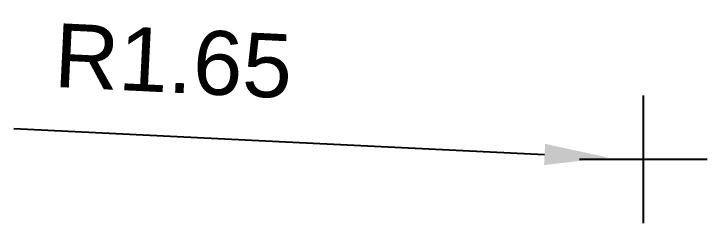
# Model space of a CAD drawing. Header units: millimetres. Extents: x -7565 to 5748, y -10126 to 3805.
# Drawn here: x -7564.9 to -7532.3, y 3795.48 to 3805.31 of the extents above; entities that cross this region are included whole.
import ezdxf

# ---------------------------------------------------------------- set-up
doc = ezdxf.new("R2010")
doc.units = ezdxf.units.MM
doc.layers.get('Defpoints').update_dxf_attribs({"color": 3})
doc.styles.get("Standard").update_dxf_attribs({"font": 'arial.ttf'})
doc.dimstyles.new('Civil-Metric', dxfattribs={"dimtxt": 3, "dimasz": 3, "dimexe": 3, "dimexo": 1.5, "dimgap": 2, "dimtad": 1, "dimzin": 3, "dimdsep": 46, "dimtxsty": 'Standard', "dimcen": 3, "dimazin": 2, "dimtfac": 1, "dimtofl": 0, "dimtmove": 0, "dimatfit": 3, "dimfxl": 1, "dimfrac": 1, "dimtolj": 1, "dimtzin": 0, "dimarcsym": 0})

# ---------------------------------------------------------------- blocks, each defined once
blk = doc.blocks.new('*D102')
at = {"layer": 'Defpoints', "color": 0, "lineweight": -2, "transparency": 16777216}
for p, q in [((-7535.296, 3795.479), (-7535.296, 3801.479)), ((-7564.9, 3799.919), (-7539.94, 3798.705)), ((-7538.296, 3798.479), (-7532.296, 3798.479))]:
    blk.add_line(p, q, dxfattribs=at)
at = {"layer": 'Defpoints', "color": 0, "transparency": 16777216}
for p in [(-7536.944, 3798.559, 15.4), (-7535.296, 3798.479, 15.4)]:
    blk.add_point(p, dxfattribs=at)
blk.add_solid([(-7539.916, 3799.204), (-7539.965, 3798.205), (-7536.944, 3798.559)], dxfattribs=at)
at = {"layer": 'Defpoints', "color": 0, "transparency": 16777216, "insert": (-7557.394, 3803.09), "char_height": 3, "attachment_point": 5, "rotation": 357.2142}
blk.add_mtext('\\A1;R1.65', dxfattribs=at)

msp = doc.modelspace()

# ---------------------------------------------------------------- dimensions: what is measured, and where the dimension line sits
at = {"layer": 'Defpoints'}
dim = msp.add_radius_dim(center=(-7535.296, 3798.479, 15.4), mpoint=(-7536.944, 3798.559, 15.4), dimstyle='Civil-Metric', dxfattribs=at)
dim.commit()
dim.dimension.update_dxf_attribs({"geometry": '*D102', "text_midpoint": (-7557.566, 3799.563), "dimtype": 164})

doc.saveas('drawing.dxf')
